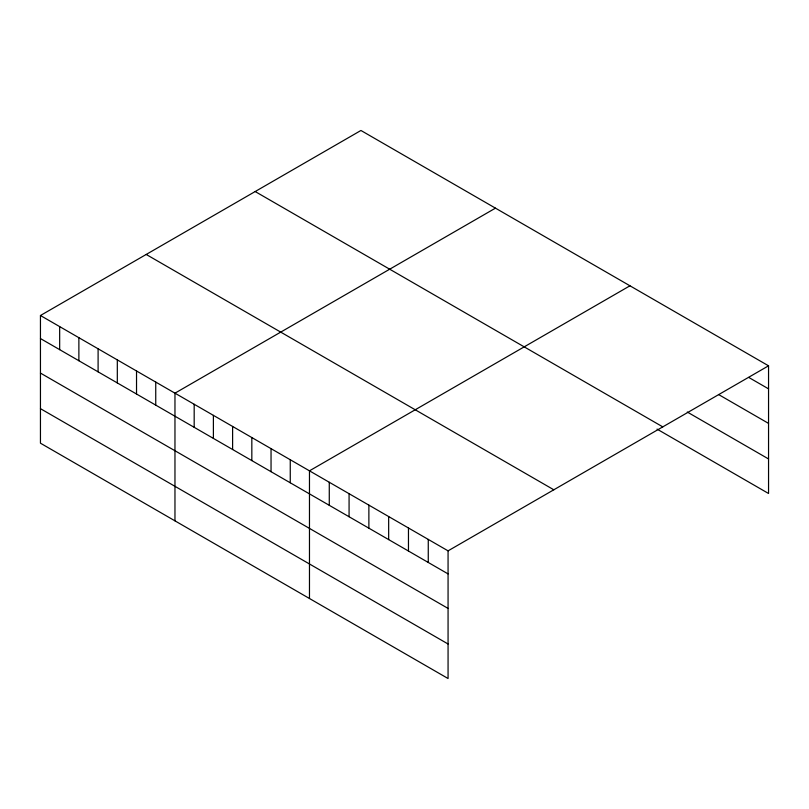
<?xml version="1.0" encoding="UTF-8"?>
<svg xmlns="http://www.w3.org/2000/svg" width="809" height="809" viewBox="0 0 809 809"><rect width="100%" height="100%" fill="white"/><g stroke="black" fill="none" stroke-linecap="round" stroke-linejoin="round"><path stroke-width="1.21" d="M40.45 315.51L448.065 550.848L448.065 678.518L40.45 443.19L40.45 315.51L360.935 130.482L768.55 365.81L768.55 493.49L657.05 429.114M495.452 208.146L174.966 393.174L174.966 520.844M629.958 285.799L309.473 470.828L309.473 598.508M448.065 550.848L768.55 365.81M748.75 377.429L768.55 388.856M718.534 394.509L768.55 423.39M687.276 412.034L768.55 458.956M255.179 191.541L662.793 426.879M146.207 254.451L553.821 489.789M40.45 338.556L448.065 573.894M40.45 373.08L448.065 608.419M40.45 408.656L448.065 643.994M428.264 539.411L428.264 562.457M408.464 527.984L408.464 551.03M388.664 516.557L388.664 539.603M368.874 505.119L368.874 528.166M349.073 493.692L349.073 516.739M329.273 482.265L329.273 505.312M290.259 459.734L290.259 482.781M271.045 448.641L271.045 471.687M251.832 437.548L251.832 460.594M232.608 426.454L232.608 449.501M213.394 415.361L213.394 438.407M194.18 404.267L194.18 427.314M155.743 382.081L155.743 405.127M136.529 370.987L136.529 394.023M117.315 359.894L117.315 382.93M98.101 348.79L98.101 371.837M78.877 337.697L78.877 360.743M59.664 326.603L59.664 349.65"/></g></svg>
